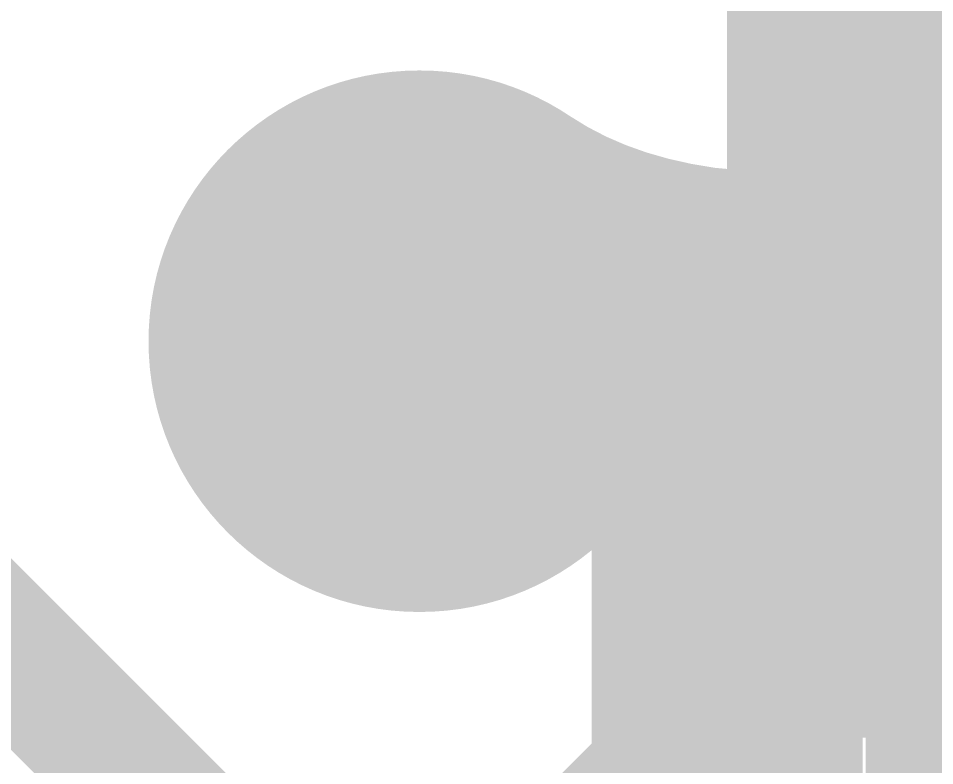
# Model space of a CAD drawing. Header units: inches. Extents: x -0.1 to 94.8, y -0.8 to 67.1.
# Drawn here: x 44.84 to 45.855, y 48.654 to 49.482 of the extents above; entities that cross this region are included whole.
import ezdxf

# ---------------------------------------------------------------- set-up
doc = ezdxf.new("R2010")
doc.units = ezdxf.units.IN
for name, color, linetype in [('Assembly Notes', 56, 'Continuous'), ('Board Layer Stack Bottom Solder', 6, 'Continuous'), ('Bottom Layer', 5, 'Continuous'), ('Layer 1', 76, 'Continuous'), ('Layer 2', 16, 'Continuous'), ('Mechanical 13', 56, 'Continuous'), ('Top Layer', 1, 'Continuous'), ('Top Overlay', 2, 'Continuous'), ('Top Paste', 8, 'Continuous'), ('Top Solder', 216, 'Continuous'), ('Via Holes', 16, 'Continuous')]:
    doc.layers.add(name, color=color, linetype=linetype)
doc.styles.add('GOST type B', font='', dxfattribs={"height": 0.2})
doc.styles.get('GOST type B').set_extended_font_data('GOST type B')

# ---------------------------------------------------------------- blocks, each defined once
blk = doc.blocks.new('0402R_79')
at = {"layer": 'Assembly Notes', "style": 'GOST type B'}
blk.add_text('R24', height=1.00000054, dxfattribs=at).set_placement((-1.07499912, 0.8000009399999999))
blk = doc.blocks.new('0402R_82')
at = {"layer": 'Top Layer'}
blk.add_hatch(color=1, dxfattribs=at).paths.add_polyline_path([(-0.9144990599999999, -0.30499939), (-0.9144990599999999, 0.3049993899999999), (-0.27949906, 0.30499939), (-0.2794990599999999, -0.3049993899999999)])
at = {"layer": 'Top Paste'}
blk.add_hatch(color=8, dxfattribs=at).paths.add_polyline_path([(-0.9144990599999999, -0.30499939), (-0.9144990599999999, 0.3049993899999999), (-0.27949906, 0.30499939), (-0.2794990599999999, -0.3049993899999999)])
at = {"layer": 'Top Solder'}
blk.add_hatch(color=216, dxfattribs=at).paths.add_polyline_path([(-1.01609906, -0.4065993900000001), (-1.01609906, 0.4065993899999999), (-0.1778990600000001, 0.4065993900000001), (-0.1778990599999999, -0.4065993899999999)])
at = {"layer": 'Assembly Notes'}
blk.add_lwpolyline([(1.00000054, -0.3999992, 0.1499997, 0.1499997, 0), (-1.00000054, -0.3999992, 0.1499997, 0.1499997, 0)], format="xyseb", dxfattribs=at)
at = {"layer": 'Top Overlay'}
blk.add_lwpolyline([(0.37500052, -0.5499989, 0.1499997, 0.1499997, 0), (-0.37500052, -0.5499989, 0.1499997, 0.1499997, 0)], format="xyseb", dxfattribs=at)
blk.add_lwpolyline([(-0.41250108, -0.5499989, 0.07499858, 0.07499858, 1), (-0.33749996, -0.5499989, 0.07499858, 0.07499858, 1)], format="xyseb", close=True, dxfattribs=at)
blk = doc.blocks.new('0402R_86')
at = {"layer": 'Assembly Notes', "style": 'GOST type B'}
blk.add_text('R19', height=1.00000054, rotation=360, dxfattribs=at).set_placement((-1.07499912, 0.8000009399999999))
blk = doc.blocks.new('LQFP128_14_14_____________B_103')
at = {"layer": 'Board Layer Stack Bottom Solder'}
for points in [[(6.8983987, -1.17339999), (9.101599779999999, -1.17339999), (9.101599779999999, -1.62659949), (6.8983987, -1.62659949)], [(6.8983987, -1.57339919), (9.101599779999999, -1.57339919), (9.101599779999999, -2.02659869), (6.8983987, -2.02659869)], [(6.8983987, -1.97340093), (9.101599779999999, -1.97340093), (9.101599779999999, -2.42660043), (6.8983987, -2.42660043)]]:
    blk.add_hatch(color=6, dxfattribs=at).paths.add_polyline_path(points)
at = {"layer": 'Mechanical 13'}
blk.add_lwpolyline([(7.00000124, -7.00000124, 0.11999976, 0.11999976, 0), (7.00000124, 7.00000124, 0.11999976, 0.11999976, 0)], format="xyseb", dxfattribs=at)

msp = doc.modelspace()

# ---------------------------------------------------------------- hatches: boundary and pattern name
at = {"layer": 'Bottom Layer'}
h = msp.add_hatch(color=5, dxfattribs=at)
edge = h.paths.add_edge_path()
edge.add_arc((45.2842503, 49.12431374), 0.2999994, 0, 360)
for points in [[(45.7625196, 49.09215733999999), (45.73676146, 49.09070446), (45.7114783, 49.08635344), (45.68667012, 49.07909666), (45.66233438, 49.06894174), (45.63847362, 49.0558836), (45.61508784, 49.03992224), (45.5921745, 49.0210602), (45.56973867999999, 48.99929494), (45.5477753, 48.97462899999999), (45.5262869, 48.94706238), (45.46630734, 49.36275624), (45.49747822, 49.3398429), (45.55729268, 49.30125013999999), (45.58593626, 49.28557072), (45.61374163999999, 49.27230684), (45.64070374, 49.26145088), (45.66682256, 49.25301046), (45.69210318, 49.24698049999999), (45.71654052, 49.24336099999999), (45.74013458, 49.2421545)], [(45.73304797999999, 49.2421545), (45.76157726, 49.24290634), (45.7871703, 49.24515677999999), (45.80982202, 49.24890582), (45.82953496, 49.254156), (45.84630912, 49.26090478), (45.8601445, 49.26915469999999), (45.87104109999999, 49.27890575999999), (45.87899892, 49.29015542), (45.88401542, 49.30290622), (45.88609568, 49.31715562), (45.88304768, 49.08805016), (45.88154654, 49.08882994), (45.8770482, 49.08952844), (45.86954758, 49.09014312), (45.8095477, 49.0917865), (45.73304797999999, 49.09215733999999)], [(45.73304797999999, 48.83500266), (45.76157726, 48.83575196), (45.7871703, 48.83800239999999), (45.80982202, 48.84175144), (45.82953496, 48.84700162), (45.84630912, 48.8537504), (45.8601445, 48.86200032), (45.87104109999999, 48.87175138), (45.87899892, 48.88300104), (45.88401542, 48.89575184), (45.88609568, 48.91000124), (45.88304768, 48.68804841999999), (45.73304797999999, 48.68500042)]]:
    msp.add_hatch(color=5, dxfattribs=at).paths.add_polyline_path(points)
at = {"layer": 'Layer 1'}
h = msp.add_hatch(color=76, dxfattribs=at)
edge = h.paths.add_edge_path()
edge.add_arc((45.2842503, 49.12431374), 0.2999994, 0, 360)
at = {"layer": 'Layer 2'}
h = msp.add_hatch(color=16, dxfattribs=at)
edge = h.paths.add_edge_path()
edge.add_arc((45.2842503, 49.12431374), 0.2999994, 0, 360)
msp.add_hatch(color=16, dxfattribs=at).paths.add_polyline_path([(45.74733294, 49.02499974), (45.72312927999999, 49.0237272), (45.69837952, 49.01990704), (45.67308366, 49.01353925999999), (45.64724424, 49.00462386), (45.62086126, 48.99316084), (45.59393218, 48.97915274), (45.566457, 48.96259447999999), (45.5384408, 48.94349114), (45.4807701, 48.89764159999999), (45.51480609999999, 49.316259), (45.53842556, 49.28942136), (45.56224568, 49.26540566), (45.58626138, 49.24421698), (45.61047774, 49.22585278), (45.63488968, 49.21031559999999), (45.65950228, 49.19760289999999), (45.684313, 49.18771468), (45.70932183999999, 49.18065094), (45.73453134, 49.17641422), (45.75993642, 49.17500198)])
at = {"layer": 'Top Layer'}
for points in [[(45.54804962, 49.31065322), (45.59558063999999, 49.31190544), (45.63817135999999, 49.31565448), (45.67582432, 49.32190542), (45.70853698, 49.33065318), (45.73631188, 49.34190537999999), (45.75914648, 49.3556544), (45.77704332, 49.37190532), (45.78999985999999, 49.39065306), (45.79801864, 49.41190524), (45.80109711999999, 49.43565424), (45.80109711999999, 48.93565524), (45.79801864, 48.95940424), (45.78999985999999, 48.98065642), (45.77704332, 48.99940416), (45.75914648, 49.01565507999999), (45.73631188, 49.0294041), (45.70853698, 49.04065629999999), (45.67582432, 49.04940405999999), (45.63817135999999, 49.05565499999999), (45.59558063999999, 49.05940404), (45.54804962, 49.06065625999999)], [(45.75741674, 49.06065625999999), (45.72682498, 49.05967328), (45.6981306, 49.05673196), (45.6713336, 49.05182721999999), (45.64643651999999, 49.04495906), (45.62343681999999, 49.03613001999999), (45.6023345, 49.0253401), (45.58312956, 49.01258676), (45.565822, 48.99787254), (45.55041436, 48.9811949), (45.5369041, 48.96255638), (45.4510267, 49.37368332), (45.47047548, 49.36170722), (45.49111806, 49.3509935), (45.51295952, 49.34153961999999), (45.53599731999999, 49.33334558), (45.56023146, 49.32641138), (45.58566193999999, 49.32073956), (45.6122913, 49.31632757999999), (45.66914158, 49.31128568), (45.69935996, 49.31065322)]]:
    msp.add_hatch(color=1, dxfattribs=at).paths.add_polyline_path(points)
h = msp.add_hatch(color=1, dxfattribs=at)
edge = h.paths.add_edge_path()
edge.add_arc((45.2842503, 49.12431374), 0.2999994, 0, 360)
at = {"layer": 'Via Holes'}
h = msp.add_hatch(color=7, dxfattribs=at)
edge = h.paths.add_edge_path()
edge.add_arc((45.2842503, 49.12431374), 0.1499997, 0, 360)

# ---------------------------------------------------------------- linework, layer by layer
at = {"layer": 'Bottom Layer'}
for points in [[(44.43372622, 49.17600273999999, 0.1499997, 0.1499997, 0), (45.0618606, 48.54786836, 0.1499997, 0.1499997, 0)], [(45.2842503, 49.12431374, 0.1499997, 0.1499997, 0), (45.32709248, 49.16715592, 0.1499997, 0.1499997, 0)], [(45.32709248, 49.16715592, 0.1499997, 0.1499997, 0), (46.8371555, 49.16715592, 0.1499997, 0.1499997, 0)], [(45.45026724, 48.54786836, 0.1499997, 0.1499997, 0), (45.66240042, 48.76000154, 0.1499997, 0.1499997, 0)], [(45.66240042, 48.76000154, 0.1499997, 0.1499997, 0), (46.83000285999999, 48.76000154, 0.1499997, 0.1499997, 0)]]:
    msp.add_lwpolyline(points, format="xyseb", dxfattribs=at)
for points in [[(45.28959192, 49.16715592, 0.07499858, 0.07499858, 1), (45.36459304, 49.16715592, 0.07499858, 0.07499858, 1)], [(45.28959192, 49.16715592, 0.07499858, 0.07499858, 1), (45.36459304, 49.16715592, 0.07499858, 0.07499858, 1)], [(45.24674973999999, 49.12431374, 0.07499858, 0.07499858, 1), (45.32175085999999, 49.12431374, 0.07499858, 0.07499858, 1)], [(45.62489986, 48.76000154, 0.07499858, 0.07499858, 1), (45.69990098, 48.76000154, 0.07499858, 0.07499858, 1)], [(45.62489986, 48.76000154, 0.07499858, 0.07499858, 1), (45.69990098, 48.76000154, 0.07499858, 0.07499858, 1)]]:
    msp.add_lwpolyline(points, format="xyseb", close=True, dxfattribs=at)
at = {"layer": 'Layer 2'}
for points in [[(44.43372622, 49.17600273999999, 0.1499997, 0.1499997, 0), (45.07472824, 48.53500071999999, 0.1499997, 0.1499997, 0)], [(45.2842503, 49.12431374, 0.1499997, 0.1499997, 0), (45.30856317999999, 49.10000085999999, 0.1499997, 0.1499997, 0)], [(45.30856317999999, 49.10000085999999, 0.1499997, 0.1499997, 0), (45.99999944, 49.10000085999999, 0.1499997, 0.1499997, 0)]]:
    msp.add_lwpolyline(points, format="xyseb", dxfattribs=at)
for points in [[(45.24674973999999, 49.12431374, 0.07499858, 0.07499858, 1), (45.32175085999999, 49.12431374, 0.07499858, 0.07499858, 1)], [(45.27106262, 49.10000085999999, 0.07499858, 0.07499858, 1), (45.34606374, 49.10000085999999, 0.07499858, 0.07499858, 1)], [(45.27106262, 49.10000085999999, 0.07499858, 0.07499858, 1), (45.34606374, 49.10000085999999, 0.07499858, 0.07499858, 1)]]:
    msp.add_lwpolyline(points, format="xyseb", close=True, dxfattribs=at)
at = {"layer": 'Top Layer'}
for points in [[(45.2842503, 49.12431374, 0.2499995, 0.2499995, 0), (45.3455913, 49.18565474, 0.2499995, 0.2499995, 0)], [(45.3455913, 49.18565474, 0.2499995, 0.2499995, 0), (46.03865569999999, 49.18565474, 0.2499995, 0.2499995, 0)]]:
    msp.add_lwpolyline(points, format="xyseb", dxfattribs=at)
for points in [[(45.28309205999999, 49.18565474, 0.12499848, 0.12499848, 1), (45.40809054, 49.18565474, 0.12499848, 0.12499848, 1)], [(45.28309205999999, 49.18565474, 0.12499848, 0.12499848, 1), (45.40809054, 49.18565474, 0.12499848, 0.12499848, 1)], [(45.22175106, 49.12431374, 0.12499848, 0.12499848, 1), (45.34674954, 49.12431374, 0.12499848, 0.12499848, 1)]]:
    msp.add_lwpolyline(points, format="xyseb", close=True, dxfattribs=at)

# ---------------------------------------------------------------- block references
for name, p in [('LQFP128_14_14_____________B_103', (38.88000098, 51.00999958000001)), ('0402R_86', (46.52499966, 47.0250012))]:
    msp.add_blockref(name, p)
for name, p, rotation in [('0402R_79', (46.57499955999999, 50.75000009999999), 180), ('0402R_82', (46.09999924, 48.64999922), 270)]:
    msp.add_blockref(name, p, dxfattribs=dict(rotation=rotation))

doc.saveas('drawing.dxf')
